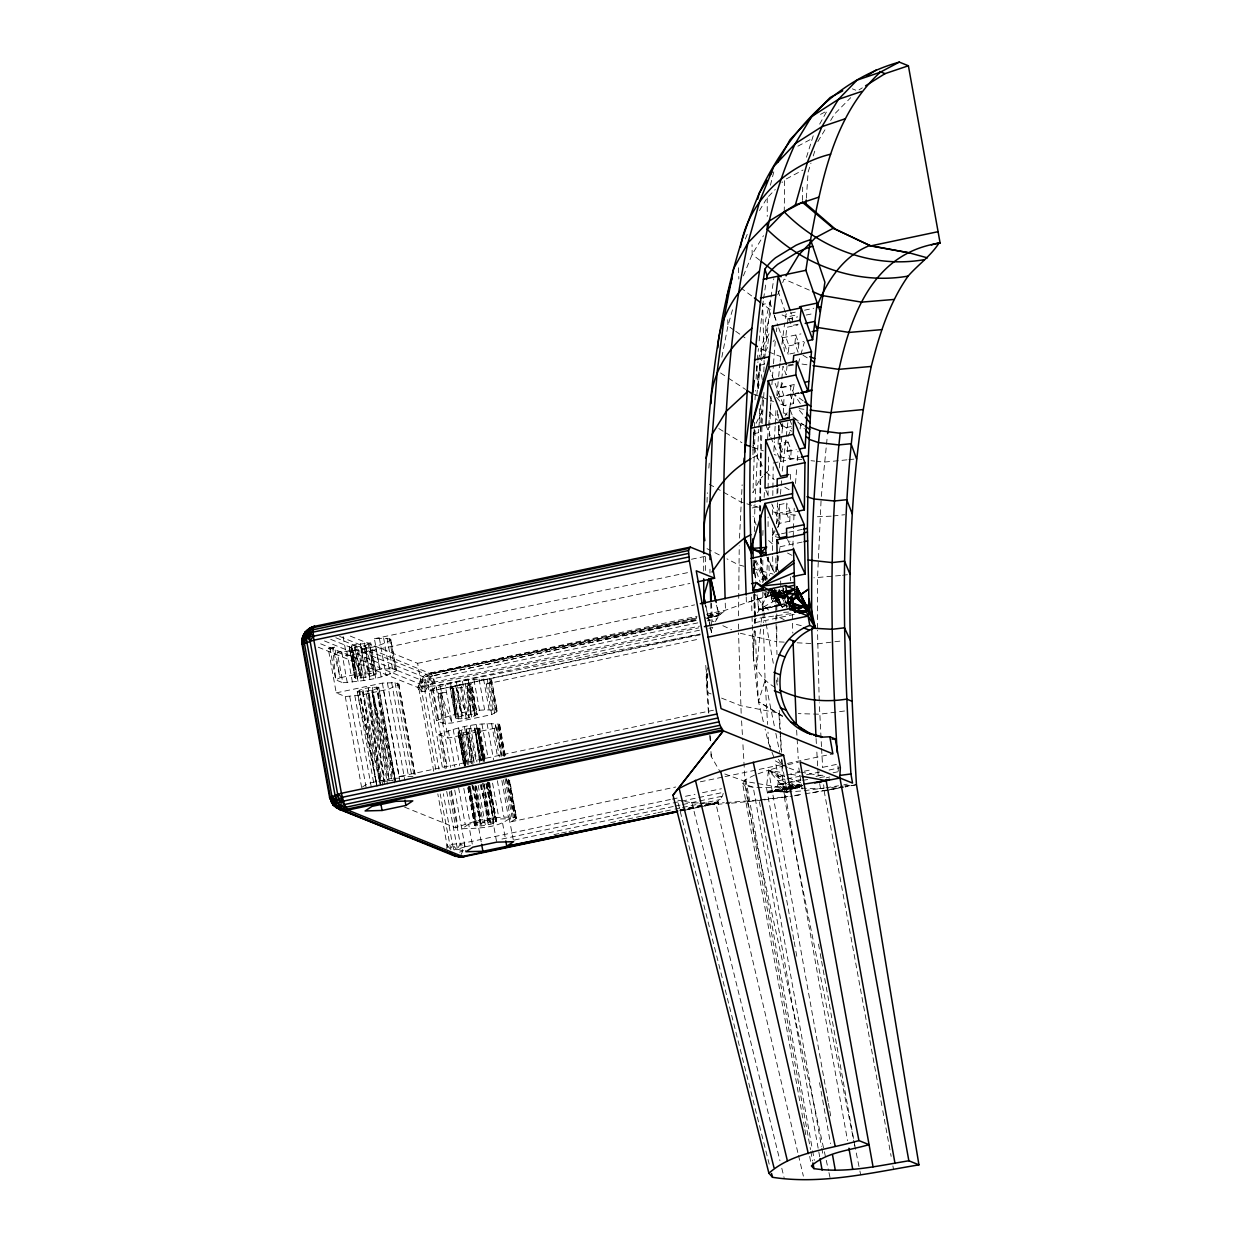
<?xml version="1.0" encoding="UTF-8"?>
<svg xmlns="http://www.w3.org/2000/svg" width="1242" height="1242" viewBox="0 0 1242 1242"><rect width="100%" height="100%" fill="white"/><g stroke="black" fill="none" stroke-linecap="round" stroke-linejoin="round"><path stroke-width="0.75" stroke-dasharray="5 3.75" d="M703.686 571.041L703.702 555.531M705.378 570.497L705.378 555.376M709.958 573.059L709.958 569.193M738.54 629.073L738.54 623.406M738.54 615.846L739.238 545.75M754.313 573.835L754.313 560.375M754.329 531.545L754.95 504.547M760.104 511.347L760.104 503.724M760.104 501.815L761.998 425.556M760.663 510.633L760.678 453.408L752.574 457.786M762.805 592.139L762.976 611.126M762.805 582.684L762.821 558.108M768.084 526.592L768.084 516.998M768.084 495.9L768.099 490.14M768.099 488.23L768.643 455.597M775.831 611.949L775.846 589.003M775.846 571.786L775.846 556.494M784.199 642.13L776.793 641.757L776.793 626.527M776.793 618.904L776.809 590.354M792.52 619.649L792.52 613.827M819.223 700.892L817.515 630.299M817.515 628.359L817.531 578.089L821.164 498.337M349.452 646.57L354.731 677.433C361.111 674.763 370.147 672.17 376.326 674.096L369.448 644.303L374.044 675.229L365.319 645.592L369.479 676.517L361.205 646.477L361.127 677.961L355.352 678.116L349.312 647.408L354.731 644.707L370.721 642.89L376.326 674.096L369.479 676.517L361.127 677.961L351.207 647.625L349.312 647.408L355.352 678.116L351.207 647.625L365.319 645.592L370.721 642.89M763.333 721.726L758.443 701.621L753.351 658.524L754.282 630.734M784.245 211.932L784.633 179.826L781.963 182.59M752.962 454.727L753.459 430.027M759.716 510.229L760.678 432.247L762.51 396.384M772.369 528.067L772.617 554.631M772.54 514.685L772.679 505.106M772.803 495.542L772.881 489.798M772.912 487.889L773.192 466.837M776.995 493.912L777.073 488.277M771.732 503.957L779.914 523.255L789.819 521.159L786.605 513.583L786.76 503.119L776.84 505.215L780.054 512.853L779.914 523.255L776.095 529.48M789.819 521.159L789.974 510.757L786.76 503.119M790.393 479.365L790.471 474.196M802.425 200.381L802.689 187.107M754.546 623.406L754.531 618.997L754.562 622.77L795.47 614.153M706.993 502.265L707.335 492.763M739.502 538.143L742.126 484.799M752.978 450.147L754.205 429.22M755.12 430.741L752.931 492.686L760.104 478.931L762.774 476.276M755.012 502.622L758.738 429.282M762.076 423.646L764.016 391.37M762.821 535.426L763.023 529.729M764.172 497.452L764.435 489.86M769.326 436.408L771.142 394.242M776.669 523.813L777.43 502.637M777.771 493.012L777.973 487.237M777.011 569.348L777.492 555.888M778.517 527.043L779.743 503.942M792.877 546.154L794.228 508.164M798.233 787.335L798.264 786.419L801.975 785.612M433.737 771.22L419.454 691.841C417.514 683.721 421.411 674.561 430.26 673.071L697.072 616.265M753.351 658.524L754.267 630.874M783.407 591.72L770.847 595.555L785.41 597.759L784.137 598.473L772.338 595.881L775.287 592.605L771.034 595.632L746.38 602.665L725.468 610.226L706.543 614.247M766.019 592.31L765.771 598.116L763.892 592.776M766.625 578.741L767.556 557.41L774.511 572.826M783.438 595.912L780.023 596.564L779.495 591.471L771.298 595.679L769.745 592.263M755.012 399.831L755.493 390.407M756.067 379.074L757.123 362.027M763.783 371.855L764.063 366.188M773.844 451.42L774.34 441.764M774.449 439.823L775.132 426.301M775.241 424.36L776.126 406.972M783.252 413.229L784.106 396.353L780.954 387.302L783.003 366.25L786.17 374.851L787.009 366.281M782.708 423.584L782.46 428.366L792.38 426.285M776.623 397.316L783.624 405.637L793.545 403.572L790.362 395.22L790.843 385.843L780.923 387.939M793.545 403.572L794.011 394.273L790.843 385.843M773.254 463.018L780.752 461.481L781.249 452.026L778.051 444.093L778.998 425.742M787.956 441.997L791.154 449.946L790.673 459.385L787.459 451.545L787.956 441.997L778.051 444.093M435.787 769.372L421.845 691.872L421.721 682.758L423.118 676.719L432.464 675.865L697.988 620.146M708.39 712.194L706.9 689.046L707.847 673.614M446.763 848.519L446.996 844.933L437.821 793.902M806.368 198.146L808.107 172.095L810.964 163.121M708.84 468.11L709.43 460.534M754.344 427.326L754.794 421.628M756.844 395.034L760.104 363.238L763.333 356.392M758.163 388.296L760.104 363.238M758.893 427.357L760.834 402.299M767.603 438.628L768.487 427.264M768.627 425.369L771.329 399.21L769.652 396.012M771.872 384.725L772.322 379.012M772.462 377.102L773.347 365.66M773.502 363.766L775.412 338.988L773.129 341.519M779.308 467.955L782.584 425.525L778.703 421.504M780.488 494.285L781.529 480.763M782.274 471.106L787.878 422.311M795.501 483.464L796.681 468.25M797.271 460.642L798.001 451.125M821.304 496.427L827.389 435.507M781.886 344.267L784.68 323.153M758.101 388.622L756.751 365.862L764.172 364.31L764.513 360.615M764.699 358.767L770.708 298.965L765.522 320.358L766.469 340.339M794.771 352.883L788.158 354.28L788.965 345.881L785.829 337.048L786.76 327.314L797.814 324.985M794.927 343.429L795.734 334.952L798.885 343.786L798.063 352.2L794.927 343.429L803.776 341.566M757.309 360.102L758.427 348.583M759.173 340.898L763.287 300.58M782.631 716.556L758.443 701.621L756.595 669.174L760.973 624.136M761.16 622.258L761.517 618.5M762.246 611.002L762.805 605.366L755.369 594.592M776.809 395.422L778.501 378.36M778.687 376.466L780.007 363.207M780.193 361.313L780.768 355.631M784.385 592.791L772.571 595.399L771.639 595.042L772.276 588.677M787.366 767.432L775.272 760.849C776.483 770.754 782.118 782.631 774.263 791.309L767.789 792.474L768.394 791.17L786.341 787.521M769.9 588.863L773.409 596.207L774.03 590.555L773.409 596.207L777.244 602.168L782.212 607.012L785.301 605.335L782.584 607.245L774.496 589.313M776.11 571.755L777.973 554.832M784.525 765.631L768.472 770.149L766.438 787.537L793.84 939.883M696.343 620.162L432.464 675.865L429.344 678.613L428.102 686.065L442.618 768.751M759.11 385.408L758.024 379.85L760.275 362.291M761.222 354.731L761.936 349.064L769.248 333.291M754.655 430.151L753.32 440.615L756.657 456.28L762.293 465.998M760.554 359.699L761.936 349.064M768.55 338.74L767.385 347.822L764.14 354.684M776.374 331.63L776.84 327.95M800.065 428.987L800.733 423.801L797.737 421.845M776.98 569.566L779.013 554.351M779.277 552.457L780.038 546.744L778.439 543.297M339.64 636.416L431.3 673.987L433.66 678.613L431.968 686.391L446.608 768.146M763.582 298.67L766.221 281.422M770.987 297.117L773.813 278.643M787.319 323.758L788.406 316.648L798.311 314.552M792.008 322.532L792.722 317.905L790.828 312.456M450.147 688.208L455.566 685.506L471.556 683.69L477.068 714.305C471.851 718.078 462.381 719.646 455.566 718.218L450.147 688.208C457.04 688.254 466.495 687.866 471.556 683.69L475.174 714.088L477.068 714.305M775.163 687.416C763.69 680.989 754.375 669.826 753.366 656.397M770.832 592.217L771.034 595.632L776.98 599.762C769.233 606.639 771.158 592.31 772.151 588.801M764.311 590.587L775.971 596.548L776.685 593.117L779.634 592.496L783.221 588.398M784.944 598.396L776.824 596.797L777.461 593.35L784.789 591.797M721.85 357.199L727.952 325.87L732.485 309.801M756.176 371.141L757.993 361.795M758.35 359.916L771.329 310.469L762.091 303.653M789.788 407.454L794.771 381.837M700.1 634.864L432.666 690.645L419.454 691.841L417.793 687.478L420.448 679.809L422.73 679.219L433.66 678.613L697.926 622.832M754.562 622.77L755.478 618.702L793.296 613.315M771.903 595.399L780.023 596.564L780.799 592.791L775.784 594.607L779.044 591.534L772.912 595.322L779.728 597.821L784.54 595.197M802.736 785.534L799.786 786.155L799.693 787.661L789.338 789.353M771.639 595.042L769.341 590.555L776.685 593.117L775.877 596.533L786.45 594.344M770.413 185.213L774.511 169.067M775.784 592.527L775.194 594.716L775.784 592.527L773.021 595.26L778.672 594.002L779.433 592.838L780.737 593.334L779.634 593.8L784.54 593.723M806.477 157.253L813.246 135.673M680.042 809.753L717.814 801.727L722.44 796.153L723.481 792.318L498.803 839.716M798.327 363.533L800.329 356.407M800.842 354.622L804.366 342.155M813.246 155.933L815.528 148.761M707.738 667.684L705.999 673.024L706.9 689.046M670.385 799.491L464.229 842.976L446.996 844.933L450.846 849.807L452.538 844.777L443.347 793.747M774.061 530.443L772.26 535.721L779.836 537.926M776.452 523.41L780.054 512.853L789.974 510.757M318.278 647.222L417.793 687.478L422.73 679.219M745.34 239.038L748.165 232.068M743.415 275.848L752.171 254.377L763.488 235.67M777.709 294.804L779.852 289.572M782.693 282.602L784.106 279.124L810.747 290.752M757.542 612.679L770.661 589.95L777.244 602.168L772.058 591.891M777.368 395.593L783.966 380.036M791.154 449.946L781.249 452.026L787.195 438.302M787.925 436.579L791.635 428.009M769.217 590.4L765.771 598.116L765.056 592.512M696.715 617.942L431.3 673.987L427.155 675.865L424.873 682.231L424.981 691.67L438.938 769.171M461.015 854.698L464.818 846.889L464.229 842.976M756.13 423.305L762.541 410.31M470.485 845.693L464.818 846.889L460.208 843.753L462.862 850.879L459.183 852.322L452.538 844.777L453.982 849.885L457.46 849.202L460.208 843.753L450.691 790.828M775.412 595.042L771.577 595.85L772.477 601.718L774.946 594.856L779.044 591.534M715.361 621.574L719.118 615.364L725.468 610.226L725.173 600.74M819.673 124.122L827.032 110.911L818.494 115.459M752.9 566.088L755.679 561.136M759.467 210.581L766.252 199.372M817.826 141.572L826.691 126.963M830.65 120.474L834.593 113.969L850.723 97.668M775.132 531.048L772.26 535.721L779.65 534.169M781.404 593.428L775.8 596.3L779.355 593.862L780.023 596.564L775.971 596.548L777.647 594.219L775.194 594.716M792.303 788.577L799.584 787.04L788.018 787.412L799.786 786.155M699.494 630.206L435.849 685.848L432.666 690.645L424.873 682.231L418.632 683.473L317.347 642.502M785.068 415.837L787.195 412.779M417.793 687.478L421.488 686.671L424.873 682.231L434.809 682.013L699.51 626.139M431.021 690.055L436.532 720.67L443.627 723.543L451.995 722.984L491.739 714.585L486.227 683.969L491.025 681.579L491.351 679.84C471.153 677.744 449.79 682.463 431.021 690.055L421.737 686.298L417.607 663.337L347.807 635.097M491.739 714.585L497.281 711.231L491.77 680.616M439 734.457L448.052 738.105L494.223 728.371L499.02 725.98L499.346 724.241C479.148 722.13 457.77 726.849 439 734.457L445.179 768.767M503.476 779.836L511.021 821.769L516.563 818.4L509.701 780.287M772.074 594.902L777.461 593.35L779.728 597.821L776.685 593.117C766.33 596.346 774.247 598.597 776.685 593.117L786.139 594.328M754.655 775.039L745.821 779.495L742.545 783.19L803.186 1120.222M467.846 787.599L474.63 825.651L481.244 825.93L490.947 824.176L496.66 821.831L489.457 781.808M768.565 196.391L775.256 189.498M775.287 592.605L772.571 595.399L774.884 596.176M390.718 639.211L390.857 640.034C374.929 649.085 355.305 650.389 337.281 652.128L342.792 682.743C360.817 681.004 380.44 679.7 396.369 670.649L390.718 639.211L383.669 638.155L374.401 638.73L379.912 669.345L389.181 668.77L396.229 669.826M336.225 692.865L382.381 683.131L395.049 682.65L398.853 684.435L388.467 689.232L360.506 695.116L345.276 696.529L336.225 692.865L328.23 648.479L334.641 647.113L340.153 677.728L335.697 679.871L330.186 649.255L328.23 648.479M421.721 682.758L425.758 678.722L432.464 675.865M764.109 474.941L768.099 470.951M786.45 594.685L778.47 597.418L775.971 596.548L778.672 594.002M774.666 595.71L777.461 593.35M775.784 594.607L779.495 591.471M421.488 686.671L435.849 685.848L700.131 634.119L436.687 689.869L435.849 685.848L432.573 682.463L428.102 686.065L424.981 691.67L419.346 683.659M776.824 596.797L776.095 596.486L779.355 593.862M788.965 788.297L798.264 786.419L796.51 787.692L788.002 787.723M770.832 588.211L782.212 607.012L785.301 604.916M362.338 787.071L367.849 783.423L391.696 778.392L399.117 778.175M479.862 728.433C451.684 727.222 451.591 739.207 479.862 728.433L485.684 760.834M468.684 824.222L461.807 828.771C477.565 828.197 496.598 828.321 509.22 818.711L492.531 819.177L468.684 824.222L472.814 847.184M513.303 839.903L508.878 816.801L509.22 818.711M772.974 590.509L782.212 607.012L785.146 605.149M488.774 782.258L496.66 821.831L483.045 822.685L474.63 825.651L467.706 786.248M784.137 598.473L775.971 596.548L783.329 593.008M859.06 89.874L862.305 87.84M465.253 683.752L470.765 714.367L468.824 683.457L475.174 714.088L462.412 715.811L455.566 718.218L450.287 687.369M436.532 720.67C455.302 713.079 476.664 708.359 496.862 710.455L497.281 711.231M404.519 807.098L455.814 827.855C474.584 820.248 495.946 815.528 516.144 817.64L516.563 818.4M797.861 146.183L811.399 138.98M786.31 178.926L803.031 170.03M330.186 649.255L334.641 647.113M786.357 592.387L775.971 596.548L785.161 598.085L781.653 596.828L777.989 589.453M357.308 691.81L359.202 692.011L376.854 785.425L357.308 691.81C362.4 687.618 371.777 687.23 378.717 687.292L395.515 780.69L376.823 687.074L389.227 780.752L392.782 780.457L376.823 687.074M783.593 596.362L780.628 597.837L783.795 597.169M746.209 596.967L746.38 602.665L776.685 593.117L772.322 595.275L773.176 595.011M790.704 788.918L768.674 792.8L768.394 791.17L787.149 792.054L792.163 789.555M776.685 593.117L771.298 595.679L778.47 597.418L771.577 598.628L772.322 596.517L772.353 601.765M446.701 791.433L457.46 849.202L464.818 846.889M758.117 773.813L768.472 770.149L783.36 772.866M378.81 687.882L371.963 690.288L359.202 692.011L380.409 785.146L367.756 691.157L384.57 784.556L371.963 690.288L395.391 781.513L378.717 687.292M787.117 788.67L767.789 792.474L786.621 788.111M828.088 1101.483L768.472 770.149L785.891 789.928L798.264 786.419L788.872 788.546M826.194 777.88L829.796 776.949M788.406 787.661L799.118 784.944L778.082 784.401L787.149 792.054L802.441 790.89L798.792 768.006M788.033 786.885L800.485 784.54M787.133 789.136L774.108 791.278L787.102 788.561M788.981 788.686L798.264 786.419M788.033 764.715L798.404 762.309M786.993 788.981L773.471 791.511M757.077 594.763L758.66 610.008L786.279 603.876M795.268 312.146L786.031 314.102L785.223 319.489L797.674 316.865M804.521 310.19L813.774 308.233M806.167 315.064L813.262 313.574M798.14 324.224L791.527 325.621L788.406 316.648M782.522 337.793L800.95 333.912M788.965 345.881L798.885 343.786M787.956 365.21L792.908 364.17M788.654 365.94L793.607 364.9M780.954 387.302L795.687 384.197M778.47 396.928L798.823 392.627M799.336 393.14L778.501 397.067M790.362 395.22L799.211 393.357M753.257 433.8L760.678 432.247L759.219 407.593M787.459 451.545L796.324 449.666M770.847 437.231L780.752 461.481L799.522 457.522M752.233 507.962L759.654 506.41M786.605 513.583L797.24 511.347M781.497 533.781L787.055 532.601M788.903 532.213L803.698 529.092M691.483 559.257L710.455 555.252M780.038 546.744L804.117 541.667M374.401 638.73L688.673 572.407M337.281 652.128L346.565 655.885L689.931 583.429M777.104 555.096L777.352 568.448L780.644 567.749M379.912 669.345L340.153 677.728L332.809 647.874L335.697 679.871L342.792 682.743M417.607 663.337L694.573 604.885M721.493 612.71L706.201 615.939L719.475 613.129M719.118 615.364L707.738 617.771L719.118 615.364L716.618 604.357M707.366 620.829L716.805 618.842M786.31 603.814L758.862 609.636L757.216 594.514M421.737 686.298L698.703 627.847M708.98 628.204L712.768 627.396L711.48 632.488L705.627 605.304M438.115 692.927L440.072 693.719L446.483 692.368L438.115 692.927L443.627 723.543L440.662 692.834L451.995 722.984L445.21 684.916M486.227 683.969L700.178 638.823M382.381 683.131L399.194 776.529L713.467 710.207M511.021 821.769L675.741 787.009M700.348 781.808L723.077 777.026M724.971 776.623L785.549 763.83M787.444 763.442L832.885 753.847M672.279 799.087L677.946 797.892M685.506 796.293L694.977 794.306M702.537 792.707L721.447 788.717M778.129 776.747L802.41 771.624M804.273 771.22L809.877 770.04M822.949 767.277L839.763 763.721M778.486 780.721L799.103 776.359M806.601 774.775L819.72 771.996M829.097 770.024L840.353 767.649M514.312 840.058L673.257 806.524M675.136 806.12L680.818 804.925M682.712 804.537L697.849 801.338M699.743 800.935L722.44 796.153M800.826 779.603L778.082 784.401L800.826 780.659M815.994 776.39L823.586 774.791M833.056 772.788L840.648 771.189M553.948 834.624L559.63 833.429M561.524 833.025L567.19 831.829M569.084 831.426L574.751 830.23M610.676 822.654L656.04 813.091M657.934 812.687L663.601 811.492M665.495 811.088L673.055 809.505M674.949 809.101L680.616 807.905M682.51 807.502L720.313 799.522M680.135 810.063L717.907 802.099L718.326 803.046L724.288 802.705M680.399 811.057L686.081 809.846M687.975 809.458L703.158 806.26M705.052 805.856L718.326 803.046M771.577 595.85L774.387 597.014L784.633 594.856M707.474 618.159L718.854 615.768L716.432 604.652M787.599 602.137L758.862 609.636L776.157 599.933L773.3 591.425M758.66 610.008L784.866 604.497M684.373 810.265L699.557 807.067M701.451 806.663L718.544 803.062L718.249 804.226L729.675 803.326M788.965 788.158L801.959 785.441M843.194 787.009L809.272 793.39M845.088 786.605L850.754 785.425M430.26 673.071L696.793 617.833M335.837 637.751L426.456 674.422L697.336 618.935M708.747 616.575L720.143 614.216M376.295 783.485L362.711 689.108L380.875 782.196L383.669 781.622M679.716 810.684L685.413 809.505M687.307 809.116L702.522 805.996M704.416 805.608L718.544 803.062L705.301 805.763M431.3 673.987L696.405 619.991M688.285 809.225L697.74 807.3M788.173 787.149L799.118 784.944M843.815 784.804L847.308 784.121M805.127 793.84L843.163 787.242L824.284 790.968L823.648 784.773M802.72 780.349L808.402 779.417M819.782 777.554L827.358 776.297M763.939 799.941L792.38 796.106M794.259 795.812L801.773 794.601M804.257 790.657L824.16 788.065M825.961 787.785L838.521 785.767M760.213 799.801L788.033 796.479M795.625 795.299L803.217 794.119M831.519 787.552L843.023 786.031M844.933 785.767L848.767 785.255M844.544 710.998L819.627 714.212L798.311 713.622M731.585 803.186L762.045 800.174M817.515 643.837L842.433 640.825M840.539 575.481L813.836 577.825M842.449 575.263L848.193 574.611M726.197 802.58L758.365 800.003M831.177 516.16L814.131 516.874M833.103 515.958L844.591 514.731M846.951 459.835L823.958 462.133L816.568 461.31M848.86 459.633L854.605 459.059M785.161 598.085L781.653 596.828M819.689 1156.768L753.242 787.335L742.545 783.19L745.076 785.86C758.769 788.949 772.943 787.117 786.791 786.31M787.537 597.107L775.971 596.548L787.211 595.57M399.194 776.529L414.238 776.405M799.693 787.661L795.02 785.643L789.71 786.031L794.927 785.177L798.218 786.497M783.64 612.368L791.263 611.902M775.971 596.548L788.422 596.222M783.516 591.021L781.156 590.214L785.425 591.673M823.865 788.577L783.19 787.971L756.487 783.36M684.668 801.463L691.965 802.844L715.827 803.263L798.063 1153.539M800.748 772.105L818.152 775.21L825.573 775.35M785.891 789.928L787.149 792.054L774.263 791.309L787.149 792.054L781.234 759.887M797.147 642.797L813.805 643.651M795.641 515.151L778.998 513.598L771.717 511.378M774.387 597.014L778.47 597.418M801.804 459.649L783.329 457.584L774.247 454.525M811.026 460.689L814.721 461.092M798.994 408.649L804.537 409.363M802.006 364.061L807.517 364.853M766.174 579.967L760.989 579.067L761.284 582.42M754.577 783.034L745.029 781.389L723.993 773.688M771.034 595.632L772.338 595.881M790.797 774.216L800.096 775.924M682.836 801.121L677.371 800.081L769.202 1164.142M787.149 792.054L775.396 789.726L775.722 792.054M740.356 633.28L776.793 641.757M801.245 625.626L792.52 623.531L792.815 633.094M744.02 566.274L738.555 564.799L726.943 558.853M753.133 568.727L773.161 574.13M751.705 505.277L740.791 501.954L717.612 488.882M753.521 505.836L760.803 508.056M457.46 849.202L462.862 850.879M752.481 447.198L763.364 450.862M786.31 592.636L781.42 590.307M800.733 423.801L804.211 425.059M753.615 394.226L760.849 396.866M762.666 397.533L773.518 401.508M780.752 404.147L787.971 406.802M789.027 768.053L799.01 771.794M760.539 348.707L780.333 356.47M786.683 783.764L768.472 770.149L800.624 782.708M711.092 693.952L707.614 692.57L705.767 665.355M721.555 698.097L740.729 705.704L778.936 713.079L780.131 734.208M852.385 88.834L855.754 90.2M330.714 639.335L423.118 676.719L428.568 682.137M324.488 640.981L420.448 679.809M782.056 314.94L792.784 319.411M705.363 617.74L714.088 621.714M722.828 625.689L731.554 629.678M784.183 619.649L775.831 615.768L776.995 654.534M707.04 548.669L720.313 555.453M787.537 553.032L792.536 555.64M709.322 484.209L715.951 487.951M768.472 770.149L785.006 779.541M791.62 783.298L795.02 785.643M784.773 487.221L789.772 490.093M779.433 592.838L780.69 593.567M782.476 715.842L758.443 701.621L765.088 680.321L763.395 624.586M718.808 428.568L723.76 431.595M725.421 432.62L741.924 442.726M802.984 355.212L811.166 360.242M782.584 425.525L791.635 431.191M784.199 413.058L787.195 415.014M720.546 372.957L726.803 377.087M728.371 378.111L745.557 389.445M734.162 330.217L727.952 325.87L727.61 316.757M735.714 331.303L745.014 337.824M803.232 400.871L794.011 394.273L800.531 403.79M767.137 578.104L764.063 575.217L765.631 578.306M740.574 287.725L752.869 296.822M790.316 410.248L792.862 416.815L803.605 424.873M759.778 260.261L752.171 254.377L752.031 244.69M768.596 609.993L762.805 605.366L763.814 610.971M768.612 540.534L774.403 545.657M755.804 560.142L761.936 572.019L765.507 577.359L769.869 581.194M784.82 596.439L783.081 588.149L783.919 588.941L782.615 587.326M766.407 472.115L774.216 479.629M769.667 412.096L777.414 420.153M792.862 416.815L796.696 420.821M797.985 422.156L804.381 428.816M799.444 410.434L804.179 415.93M429.344 678.613L432.573 682.463M779.029 589.438L784.137 596.641M779.091 590.012L784.478 598.442L787.071 606.795M766.5 578.943L760.818 569.612L760.601 558.124M756.207 524.931L753.056 516.47M770.614 746.784L768.658 743.648L765.103 729.038M778.455 759.297L782.382 765.569L782.056 759.856M419.206 687.54L421.845 691.872M711.247 756.533L710.921 750.898L711.247 756.533L720.484 772.415M761.284 396.509L764.637 402.75M766.003 579.89L760.818 569.612L765.119 578.756M764.653 575.636L765.507 577.359M761.517 558.558L761.936 572.019L765.103 578.539M773.983 589.81L782.212 607.012L773.766 587.683M426.456 674.422L427.155 675.865M781.761 597.06L787.335 608.766M770.661 588.304L779.013 603.938L773.393 589.95M777.352 568.448L779.759 573.571M766.78 556.928L774.185 572.671M787.537 539.478L789.943 544.648L789.865 541.124M754.919 560.747L763.783 579.936M774.589 590.338L782.212 607.012M765.771 489.922L768.751 496.94M765.895 425.106L770.149 435.507M789.819 419.765L791.744 424.655M779.914 421.861L782.46 428.366L781.777 424.702M761.936 572.019L765.181 580.464M771.298 750.525L768.658 743.648L768.006 732.143M771.965 752.248L773.952 757.403M768.876 367.027L783.624 405.637M774.201 315.437L778.02 326.025M778.641 327.795L788.158 354.28M754.034 573.711L753.925 564.272L760.151 582.079M778.082 291.063L785.41 312.332M433.66 678.613L435.849 685.848M771.36 306.603L770.118 302.846L762.697 304.414L764.016 358.503M774.34 315.437L776.716 322.501M446.996 844.933L447.834 847.618M450.846 849.807L440.211 793.948M354.731 677.433L351.502 645.685L360.242 675.322L354.731 644.707M783.081 589.065L784.013 592.543M462.412 681.284L468.979 717.612L467.318 686.05L474.879 716.029L470.268 685.087L477.161 714.895L471.649 684.28M471.417 763.814L466.231 729.287L474.553 762.541M480.095 784.711L489.348 821.645L483.309 783.423M786 601.532L787.273 606.701M691.965 802.844L779.945 1160.727M781.792 1168.256L784.106 1177.68M783.081 588.149L783.857 591.347M783.034 589.127L783.888 592.713M798.497 1155.417L803.372 1176.127M465.564 765.212L460.037 732.811L467.24 764.467M471.913 784.96L481.244 825.93L475.826 785.658M354.296 647.501L361.127 677.961L356.935 647.191M705.751 605.63L710.3 626.263M710.719 628.142L711.542 631.883L711.433 628.095M391.603 778.951L371.963 690.288L387.426 783.997M747.28 801.276L823.958 1149.859M824.377 1151.753L828.538 1170.694M828.957 1172.588L830.215 1178.285M469.088 728.728L476.385 762.184M481.244 784.478L489.348 821.645M458.748 716.774L452.336 686.469L462.412 715.811L455.566 685.506L466.619 714.957L461.108 684.342M501.768 755.245L495.17 723.387L501.333 757.698M506.829 779.603L514.592 817.096L507.761 778.967M351.207 647.625L357.572 678.241M468.25 764.622L461.232 730.56L466.588 764.451M472.55 785.441L480.359 823.306L474.584 784.928M479.707 762.526L475.298 730.451L481.461 760.741M486.072 783.454L494.161 823.213L487.345 783.034M479.691 760.492L474.568 727.998L481.43 761.563M485.995 783.95L493.617 821.257L486.771 783.128M774.309 725.794L765.088 680.321L767.572 724.459M775.846 733.37L779.697 752.31M784.23 797.053L854.154 1142.531M854.543 1144.441L859.526 1169.11M859.914 1171.004L860.69 1174.808M483.697 761.517L476.866 727.859L482.672 760.259M487.858 782.103L495.822 821.381L488.96 783.252M477.13 727.843L483.868 761.517M487.982 782.103L495.822 821.381M483.448 760.088L478.263 729.489L484.644 761.532M504.081 755.617L497.856 723.682L503.662 756.083M508.832 780.054L516.144 817.64L509.298 779.51M463.126 732.687L469.041 763.131M473.466 785.969L481.244 825.93M362.291 691.887L380.409 785.146M478.263 729.489L484.132 759.793M488.525 782.522L496.226 822.313M464.741 765.972L458.143 731.848L464.089 765.615M468.777 786.807L476.105 824.719L470.159 787.055M464.461 766.174L457.988 732.423L463.763 764.762M468.42 786.807L475.997 826.194L469.15 786.17M460.037 732.811L465.797 763.318M470.128 786.186L477.689 826.225M759.793 366.079L762.635 381.278M824.129 790.89L882.425 1108.811M882.767 1110.705L885.562 1125.935M885.919 1127.845L888.698 1143.075M889.055 1144.969L891.151 1156.395M892.889 1165.912L893.588 1169.731M764.156 612.834L765.848 622.18M766.19 624.043L773.3 663.275M776.359 680.088L777.709 687.571M819.673 783.609L820.574 788.654M818.509 944.122L819.875 951.729M820.232 953.639L821.257 959.352M821.599 961.261L854.838 1145.962M783.857 786.605L847.556 1140.637M784.882 797.317L783.19 787.971L781.56 759.173M828.43 1103.377L829.454 1109.09M829.796 1111L830.836 1116.713M794.181 941.793L795.563 949.4M795.905 951.31L796.929 957.023M819.549 1082.698L830.51 1143.649M759.452 801.711L821.474 1146.366M821.816 1148.276L823.182 1155.883M745.821 779.495L812.284 1148.912M812.625 1150.806L814.348 1160.339M748.709 801.851L745.029 781.389L742.778 741.66M745.076 785.86L810.514 1149.564M810.855 1151.474L812.563 1160.991M803.527 1122.131L804.568 1127.845M804.909 1129.754L805.934 1135.467M809.706 1156.411L810.731 1162.124M499.765 725.002L505.246 755.509M491.351 679.84L496.862 710.455M499.346 724.241L505.183 756.642M491.025 681.579L496.536 712.194M499.02 725.98L504.5 756.471M508.615 779.355L515.818 819.378M489.798 679.296L495.31 709.912M489.146 682.712L494.658 713.327M497.142 727.113L502.28 755.71M506.394 778.579L513.94 820.512M487.175 679.001L492.686 709.617M505.106 778.672L511.968 816.786M494.223 728.371L499.362 756.968M483.557 678.955L489.069 709.57M491.553 723.356L497.716 757.667M501.846 780.535L508.351 816.755M479.102 679.188L484.613 709.803M487.081 723.574L493.602 759.793M497.374 780.768L503.895 816.972M502.622 823.26L505.478 839.157M473.947 679.653L479.459 710.269M481.943 724.055L488.122 758.365M492.577 783.143L498.741 817.453M479.024 727.983L484.846 760.383M468.312 680.368L473.823 710.983M476.307 724.769L482.827 760.989M486.942 783.857L493.105 818.168M492.531 819.177L496.66 842.154M470.392 725.685L476.912 761.905M481.058 784.773L488.261 824.797L482.564 783.283M460.611 687.556L466.123 718.171M474.087 762.448L468.591 731.942L472.985 764.56M478.201 785.317L485.405 825.34M466.231 729.287L472.41 763.597M476.524 786.465L483.045 822.685M456.435 682.386L461.946 713.001M464.415 726.772L470.935 762.992M475.049 785.86L481.228 820.17M456.451 688.146L461.946 718.761M478.76 828.29L481.306 842.433M458.407 719.04L452.895 688.425L455.566 718.218L452.336 686.469L456.947 717.41M450.629 683.612L456.14 714.228M458.624 727.998L465.471 766.128M469.243 787.086L475.422 821.397M453.19 729.318L459.711 765.538M463.825 788.406L470.004 822.716M440.367 686.267L445.878 716.882M448.362 730.669L454.867 766.888M458.64 787.847L465.16 824.067M440.072 693.719L448.052 738.105M436.299 687.618L450.629 767.37M454.712 790.052L465.936 851.733M433.132 688.891L438.643 719.506M441.127 733.277L447.306 767.587M451.42 790.471L457.925 826.675M449.293 791.635L455.814 827.855M398.713 683.612L415.17 775.101M390.857 640.034L396.369 670.649M398.853 684.435L414.968 774.014M389.445 638.605L395.36 671.658M397.424 683.007L414.3 776.933M387.069 638.248L393.233 672.822M395.049 682.65L411.832 776.203M383.669 638.155L390.066 674.111M391.665 682.541L408.463 775.94M379.384 638.31L385.983 675.446M387.38 682.712L404.923 780.721M375.627 646.182L381.139 676.797M383.623 690.583L400.079 782.072M370.194 647.501L375.705 678.116M378.189 691.887L394.645 783.392M367.989 642.657L373.485 673.273M364.434 642.952L369.93 673.568M372.414 687.354L389.227 780.752L385.067 781.342L368.253 687.944L380.875 782.196M364.387 648.728L369.899 679.327M372.383 693.114L388.156 780.799M360.273 643.542L365.785 674.158M358.426 649.814L363.937 680.43M366.406 694.2L382.878 785.705M352.511 650.73L358.022 681.346M359.481 690.071L376.963 786.621M357.215 691.22L374.106 785.208M346.875 651.445L352.386 682.06M354.87 695.831L371.327 787.319M343.071 636.463L346.565 655.885M341.736 651.91L347.248 682.526M349.732 696.312L366.53 789.71M345.276 696.529L362.074 789.928M459.431 731.181L465.548 765.553M469.29 786.543L476.105 824.719M475.298 730.451L480.406 761.051M484.24 784.013L490.947 824.176M782.46 338.569L784.571 351.502M474.568 727.998L479.909 760.461M483.681 783.392L489.953 821.599M351.502 645.685L356.112 676.611M467.318 686.05L471.665 716.991M361.205 646.477L365.288 677.371M760.803 558.884L763.644 581.303M754.189 573.649L753.925 564.272L755.773 581.287M753.925 564.272L755.695 581.427M778.066 414.3L778.377 418.073M779.013 425.618L781.249 452.026M777.476 410.528L777.958 418.073M778.455 425.618L780.752 461.481M709.881 735.326L710.377 743.042M837.993 766.003L838.319 771.763M821.474 746.628L819.285 702.801M821.583 748.538L822.67 767.603M816.072 738.586L816.398 744.377M816.848 752.078L818.152 775.21M796.634 730.218L798.249 758.552M779.246 710.377L780.318 729.411M780.426 731.305L781.622 752.248M780.24 736.118L781.125 751.488M741.163 713.281L738.54 632.861M741.598 720.841L742.669 739.766M708.778 713.265L707.04 673.381M710.067 735.838L710.393 741.49M711.464 603.069L712.473 621.792M768.55 557.021L769.341 575.745M763.038 613.051L763.333 622.661M777.709 677.806L777.818 681.687M754.313 593.055L755.229 623.5M755.447 631.107L756.595 669.174M752.962 567.982L753.133 573.649M753.739 594.437L754.406 617.103M751.457 597.06L751.984 614.48M752.031 616.405L753.257 657.034M754.779 594.297L755.415 616.824M710.75 603.441L711.387 626.201M738.54 267.744L738.835 279.046M764.063 360.444L764.172 364.31M772.648 556.509L772.974 573.525M773.3 590.524L773.409 596.207M790.533 576.971L790.611 580.759M780.659 580.961L780.768 586.643M753.195 559.987L753.444 573.462M754.251 594.468L754.499 617.103M767.214 197.773L767.245 216.403M856.483 784.68L845.119 786.9L856.483 784.68M717.907 802.099L718.249 804.226L717.907 802.099"/><path stroke-width="1.5" d="M703.686 578.788L703.919 603.923M703.702 553.59C704.602 432.154 711.806 306.836 759.11 193.457C786.791 134.136 834.376 80.016 899.301 62.1L908.399 65.779L940.116 243.059C851.065 255.541 839.499 362.493 827.638 433.598M709.958 559.537L709.974 501.582L712.38 433.8L717.162 372.103L724.272 316.896L733.68 268.505L747.979 242.842L759.84 200.816L773.906 166.35L795.253 143.637L811.647 116.562L838.459 99.329L857.042 80.156L880.236 72.238L899.301 62.1M760.088 532.321L760.104 515.151M760.663 516.346L761.47 556.633M811.725 614.712C811.259 553.295 812.734 491.723 819.829 430.695L809.411 426.938M918.94 1164.856L908.849 1160.773C877.675 1165.912 845.554 1173.473 813.945 1168.613L811.414 1165.928C826.706 1151.986 849.73 1150.434 868.996 1144.658L858.921 1140.575L783.64 755.245L723.341 730.824L672.993 795.175L768.907 1173.224L772.524 1177.292C821.288 1184.837 870.859 1172.821 918.94 1164.856L856.421 784.23C848.441 645.172 842.48 503.647 871.263 366.437C879.32 334.812 889.163 303.064 908.104 276.097C918.335 264.437 930.91 255.93 939.231 242.702L940.116 243.059M697.523 581.83L714.585 578.229L710.455 555.252L690.288 547.101L313.9 626.48L312.968 629.787L313.853 640.173L341.395 793.281L344.422 804.537L347.822 810.079L463.313 856.809L676.595 811.849M672.993 795.175L723.341 730.824L719.941 725.297L716.929 714.026L689.372 560.934L688.503 550.532L690.288 547.101M717.767 718.047L342.233 797.302L341.115 801.618L341.038 806.151L342.031 809.163L343.832 810.374L459.338 857.104L676.952 811.818M751.581 583.647L756.316 582.622L763.256 588.599L752.994 590.773C746.799 483.821 749.423 375.426 764.886 269.219A57.815 27.464 -18.9 0 1 775.536 257.777L796.013 245.264A57.815 27.464 -18.9 0 1 810.56 239.69C821.567 180.525 833.941 114.761 880.236 72.238M809.147 611.312L807.393 528.316L808.387 455.643L811.756 389.895L817.531 330.419L824.905 282.245L810.56 239.69L805.887 270.306L778.268 276.143L773.58 313.667L801.199 307.845L799.988 320.312L772.369 326.134L769.403 356.733L750.975 428.211L793.514 419.284L793.312 434.296L765.693 440.118L765.025 488.168L792.644 482.331L804.335 509.857L797.24 511.347M777.104 486.383L777.213 478.853L787.117 476.773L787.257 466.387L804.971 462.645L793.312 434.296M792.784 576.63L805.189 574.021L804.257 524.652L792.567 497.623L792.644 482.331M804.335 509.857L804.971 462.645M845.026 118.828L821.909 126.653L795.253 143.637C768.565 201.623 759.188 265.462 751.891 328.323C743.585 416.97 742.747 506.146 746.163 595.073M765.895 425.106L768.177 380.797L795.796 374.975L796.51 361.189L768.876 367.027L750.975 428.211M800.981 392.969L808.076 391.478L811.476 351.796L799.988 320.312M768.876 367.027L769.403 356.733L754.484 359.87M799.864 448.921L805.173 447.803L807.393 404.861L795.796 374.975M689.372 560.934L313.853 640.173L302.054 644.334L301.884 640.08C303.358 633.684 307.938 627.567 314.754 626.341C306.464 628.033 300.937 635.935 302.054 644.334L329.596 797.442L333.073 804.909L339.935 809.613L459.338 857.104L464.166 856.669L455.441 856.343L336.396 807.828L333.073 804.909L329.596 797.442L341.395 793.281L716.929 714.026M927.417 257.87L909.284 252.856L870.658 245.916L835.338 229.133L805.996 203.735L806.244 200.009M743.896 461.915L744.191 458.096M744.626 452.383L754.36 380.487M807.331 340.82L812.641 339.687L817.22 303.064L799.506 306.79M793.079 362.431L793.747 355.522L811.476 351.796M723.341 730.824L347.822 810.079L339.935 809.613L333.073 804.909L330.217 796.774L302.675 643.667L302.784 636.494L305.346 631.728L313.295 627.66L688.829 548.405M873.064 1166.859L800.127 761.905L852.555 783.097L850.925 773.968C843.799 660.216 839.996 545.595 852.555 432.076L840.166 433.256C828.492 539.245 830.867 646.275 837.217 752.559M766.516 279.512L767.106 275.677L764.886 269.219M302.567 639.428L305.346 631.728M740.449 247.313C747.87 201.623 786.419 165.046 830.619 154.179M302.675 643.667L301.884 640.08L302.784 636.494L307.612 629.989M757.729 199.077L759.11 193.457L767.044 180.369M706.061 458.267L712.38 433.8L726.275 411.319L746.954 392.115M793.529 594.188L797.364 594.592L797.038 587.419L809.349 611.452L808.092 616.048L809.784 625.456L815.28 627.707L809.039 599.017L809.365 608.068L806.306 607.835M732.035 278.41L726.865 296.729L727.067 302.194M725.126 598.846C721.726 479.94 722.86 359.606 747.979 242.842L768.969 221.231L795.392 204.914L807.533 161.91L821.909 126.653L838.459 99.329L861.606 91.458M688.487 553.466L305.128 633.793L304.306 642.859L302.567 638.559L309.475 628.25L313.295 627.66L309.367 630.082L304.306 642.859L331.847 795.951L333.617 801.183L338.74 807.3L342.031 809.163L346.766 809.179L722.301 729.923M809.784 625.456C762.045 642.331 762.557 719.506 811.647 734.457C767.401 715.05 770.335 644.024 815.28 627.707L809.023 608.611L808.185 610.552L815.28 627.707L808.092 616.048L798.839 590.99L796.417 587.45M708.918 578.539L703.686 596.238L704.245 603.41M688.503 550.532L312.968 629.787L309.646 636.913L310.081 641.043L337.622 794.15L338.693 798.327L344.422 804.537L719.941 725.297M817.236 305.641C827.312 280.63 843.628 255.712 869.695 245.528L909.284 252.856M790.145 605.258L791.045 601.423L787.599 602.137M777.632 162.391L790.067 139.663L830.075 97.559L842.713 90.837M770.009 175.448L771.996 172.188M786.077 275.879L798.808 254.843L815.342 237.781L833.227 228.28L835.338 229.133M712.085 571.957L723.807 555.221L744.439 538.065L750.929 534.728M768.907 1173.224C792.769 1151.893 829.097 1149.471 858.921 1140.575M908.104 276.097C856.887 285.07 803.916 265.555 767.277 229.428L784.245 211.932L802.394 202.275L805.996 203.735M793.498 548.219L794.694 589.422L786.559 594.204L788.406 598.768L795.051 593.35L797.147 597.821L788.406 598.768L786.9 595.803M794.461 603.938L809.365 608.068L808.961 607.245L802.192 607.322L795.128 611.763L791.728 597.557L794.818 611.778L788.375 602.649M759.25 271.253C736.351 290.302 719.196 317.502 717.845 347.744M751.891 328.323C729.163 346.704 710.921 373.625 711.045 403.666M760.088 553.28L766.749 547.039M307.643 633.218L306.945 630.641L309.367 630.082L310.81 633.203L306.572 636.913L302.567 638.559M793.778 560.406L762.029 585.991L756.316 582.622L752.994 590.773L763.256 588.599M793.84 563.216L762.029 585.991L769.341 590.555M788.22 603.364L797.411 597.029M800.593 594.84L808.542 589.158L800.795 594.406M303.483 634.91L305.128 633.793L310.081 641.043L313.263 636.261L688.782 557.006M788.406 602.82L797.706 596.517M405.917 805.437L412.794 800.873L395.841 801.354L371.979 806.384L365.101 810.948L382.055 810.467L405.917 805.437L404.97 800.127M505.805 840.927L506.752 846.221L513.629 841.672L496.66 842.154L472.814 847.184L465.936 851.733L482.89 851.267L677.806 811.073M866.528 76.197L876.076 70.033M788.096 603.286L791.045 601.423L791.806 602.649L788.391 603.659M865.55 85.822L885.034 73.651L908.399 65.779M333.073 804.909L343.258 801.137L718.792 721.881M791.123 608.502L797.131 605.242L804.769 607.711L804.397 606.872M750.944 458.671C722.627 474.692 699.091 506.798 704.866 540.643M721.136 728.029L345.618 807.284L339.935 809.613L338.259 803.388L331.847 795.951L331.909 801.695L337.032 807.797L344.422 804.537M783.64 755.245C748.134 763.675 711.619 771.142 679.157 788.422L773.999 1167.666M794.026 572.686L762.029 585.991L794.368 582.576M343.832 810.374L346.766 809.179M309.475 628.25L313.9 626.48M806.85 609.046L799.569 600.29L797.706 591.021L798.839 590.99L796.06 591.27M795.392 204.914L818.447 197.292M829.656 779.339L821.288 781.606M931.422 244.891L939.231 242.702M829.516 779.541L820.015 781.855M791.884 609.279L808.852 605.366M816.988 782.398L820.62 781.591M751.006 558.372L793.529 549.337L805.189 574.021M814.752 782.972L818.261 782.227M938.238 231.649L870.658 245.916L833.227 228.28L802.394 202.275M763.333 279.279L778.268 276.143L790.207 310.64M760.461 298.064L775.396 294.913M817.469 307.457L821.179 306.681M805.189 323.432L814.395 321.492L817.531 330.419L812.004 331.583M804.909 382.257L808.589 381.48M806.213 391.075L811.756 389.895M801.106 392.767L811.74 390.531M789.57 417.514L782.957 418.911L768.177 380.797M779.277 420.231L789.182 418.135L789.679 408.602L807.393 404.861M801.292 457.149L808.387 455.643M788.81 474.537L780.566 476.276L765.693 440.118M749.935 502.637L792.489 493.648M792.567 497.623L764.932 503.46L750.789 548.498L765.957 555.19L764.932 503.46L779.836 537.926L786.45 536.528M804.257 524.652L786.528 528.393L786.729 537.755M803.698 529.092L807.393 528.316M803.931 532.834L807.471 532.088M777.073 553.187L776.824 539.835L804.443 534.013M804.117 541.667L807.657 540.907M700.255 603.69L785.627 585.665L794.694 589.422L794.927 593.49L797.147 597.821L796.805 586.566L797.364 594.592L789.291 592.993M787.304 586.752L794.492 585.246M784.789 591.797L793.948 589.872M704.385 626.651L789.757 608.627L808.092 616.048L707.738 637.224M792.443 608.378L808.837 604.932M799.196 613.362L806.632 611.794M788.018 592.279L790.58 591.735M785.286 591.332L794.694 589.422M506.752 846.221L676.937 811.538M793.39 609.077L802.192 607.322M839.98 778.004L823.71 781.14L828.926 779.96L826.101 780.38L895.016 1163.443M804.195 784.106L826.147 780.675L801.959 776.266M798.979 612.508L806.539 611.437M840.306 775.365L850.925 773.968M862.864 409.596L830.339 412.686L810.063 410.062M871.263 366.437L838.754 369.34L813.029 365.645M790.005 609.977L793.778 609.651L794.818 611.778L791.822 597.154M786.559 594.204L794.927 593.49M881.649 329.642L849.186 332.421L816.211 327.267M893.961 299.462L861.529 302.132L821.412 295.41L812.532 291.528M309.367 630.082L312.968 629.787M924.017 259.687C872.909 268.676 820.139 248.602 784.245 211.932M765.755 547.427L750.789 548.498L765.848 552.969M796.976 611.561L806.493 610.971M908.849 1160.773L839.794 777.042L840.353 767.649L835.307 738.974L829.811 736.785L823.151 737.111L805.965 732.268M832.062 739.13L835.307 738.974M797.706 591.021L798.327 590.788M796.836 611.732L808.899 610.955L795.113 593.692M793.327 593.8L796.96 593.816M761.175 589.236L764.311 590.587M819.829 430.695L840.166 433.256M801.012 606.795L804.769 607.711M345.618 807.284L341.038 806.151L338.259 803.388M794.927 595.881L808.837 610.831M808.247 560.002L832.14 562.579L844.529 561.182L850.118 574.378M813.37 734.938L821.956 737.36M341.115 801.618L335.93 800.05L330.931 801.509L333.43 805.173M806.974 496.784L813.945 498.973L834.329 500.992L846.718 499.703L852.26 513.924M745.216 444.76L750.665 446.592M809.613 439.513L818.307 442.525L838.676 444.931L851.049 443.72L856.53 458.872M809.784 356.702L814.799 358.643M803.496 627.862L809.163 630.051M789.244 639.335L794.927 641.524M779.06 654.674L784.742 656.863M773.937 672.372L779.619 674.561M774.371 690.707L780.054 692.896M780.333 707.862L786.015 710.051M791.216 722.192L796.883 724.381L793.685 722.487M879.662 71.477L885.034 73.651M714.585 578.229L696.25 570.808L721.043 708.608L832.885 753.847L829.811 736.785M851.95 701.233L846.656 699.091C824.129 702.77 800.376 700.007 779.712 690.117M334.098 805.095L338.74 807.3M791.496 601.982L797.131 605.242M811.166 360.242L814.442 362.26M798.746 726.492L811.647 734.457M747.125 390.469L751.814 393.559M751.224 342.187L757.434 346.534M804.769 401.973L810.933 406.382M754.406 297.956L760.554 302.505M805.142 426.022L809.737 429.484M806.182 436.641L809.256 438.938M761.299 261.441L781.063 276.764M808.185 610.552L809.349 611.452M454.401 855.288L455.441 856.343M805.654 430.151L809.489 434.157M449.651 852.074L451.886 854.558M805.359 417.296L810.079 422.792M310.81 633.203L313.263 636.261L306.572 636.913L306.821 641.959L335.93 800.05L335.852 804.583L331.909 801.695L329.596 797.442M787.568 600.88L793.778 609.651L791.62 597.511M795.827 594.949L799.569 600.29M807.052 413.322L810.312 418.088M795.92 595.399L798.839 600.103M806.415 606.018L797.038 587.419M752.31 553.342L744.439 538.065L751.705 553.777M776.824 539.835L778.439 543.297M850.102 639.894L844.513 627.815L832.124 629.29L811.725 628.142L815.963 736.661M793.514 419.284L805.173 447.803M796.51 361.189L808.076 391.478M772.369 326.134L786.372 364.543M801.199 307.845L812.641 339.687M805.887 270.306L820.341 312.084M791.076 597.759L794.818 611.778M790.642 597.852L793.778 609.651M771.577 1173.535L772.524 1177.292M695.442 780.318L787.428 1160.975M720.717 771.391L808.294 1153.616M716.215 602.51L710.797 578.663L715.625 600.942M791.884 597.154L795.128 611.763M705.347 603.752L703.686 596.238L705.239 603.488M753.289 762.262L835.152 1146.087M785.627 585.665L789.757 608.627M848.923 1148.26L852.695 1169.188M832.559 1155.06L835.307 1170.306M820.031 1158.677L822.095 1170.104M812.92 1162.9L813.945 1168.613M481.632 844.187L482.89 851.267M380.797 803.403L382.055 810.467M796.324 724.536L793.033 640.748M711.371 601.19L710.16 578.741L710.703 601.547M759.825 515.989L760.57 556.199M752.807 538.795L753.164 558.046M767.261 223.839L767.277 229.428M767.106 275.677A57.722 27.324 -18.9 0 1 777.771 264.267L798.233 251.784A57.722 27.324 -18.9 0 1 812.765 246.211M337.622 794.15L335.93 800.05L342.233 797.302L337.622 794.15M806.337 610.505L803.667 611.607L796.029 611.359L806.337 610.505"/></g></svg>
